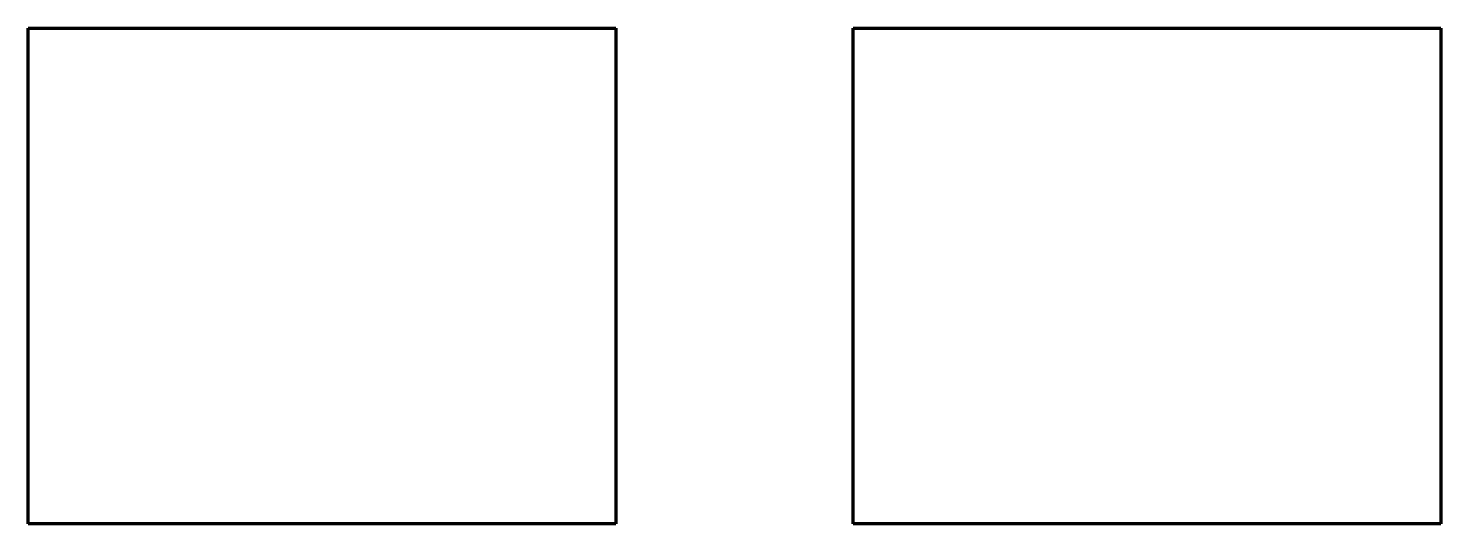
# Model space of a CAD drawing. Header units: centimetres. Extents: x -377814 to 22192, y -2203 to 213441.
# Drawn here: x 11936.1 to 12058.7, y -1994.8 to -1951.8 of the extents above; entities that cross this region are included whole.
import ezdxf

# ---------------------------------------------------------------- set-up
doc = ezdxf.new("R2010")
doc.units = ezdxf.units.CM
doc.header["$LTSCALE"] = 25.4
doc.layers.add('Maquinas', color=200, linetype='Continuous')

msp = doc.modelspace()

# ---------------------------------------------------------------- linework, layer by layer
at = {"layer": 'Maquinas', "lineweight": 100}
for p, q in [((11936.11, -1951.78), (11987.11, -1951.78)), ((11936.11, -1994.78), (11936.11, -1951.78)), ((11987.11, -1951.78), (11987.11, -1994.78)), ((12007.71, -1951.78), (12058.71, -1951.78)), ((12007.71, -1994.78), (12007.71, -1951.78)), ((12058.71, -1951.78), (12058.71, -1994.78)), ((11987.11, -1994.78), (11936.11, -1994.78)), ((12058.71, -1994.78), (12007.71, -1994.78))]:
    msp.add_line(p, q, dxfattribs=at)

doc.saveas('drawing.dxf')
